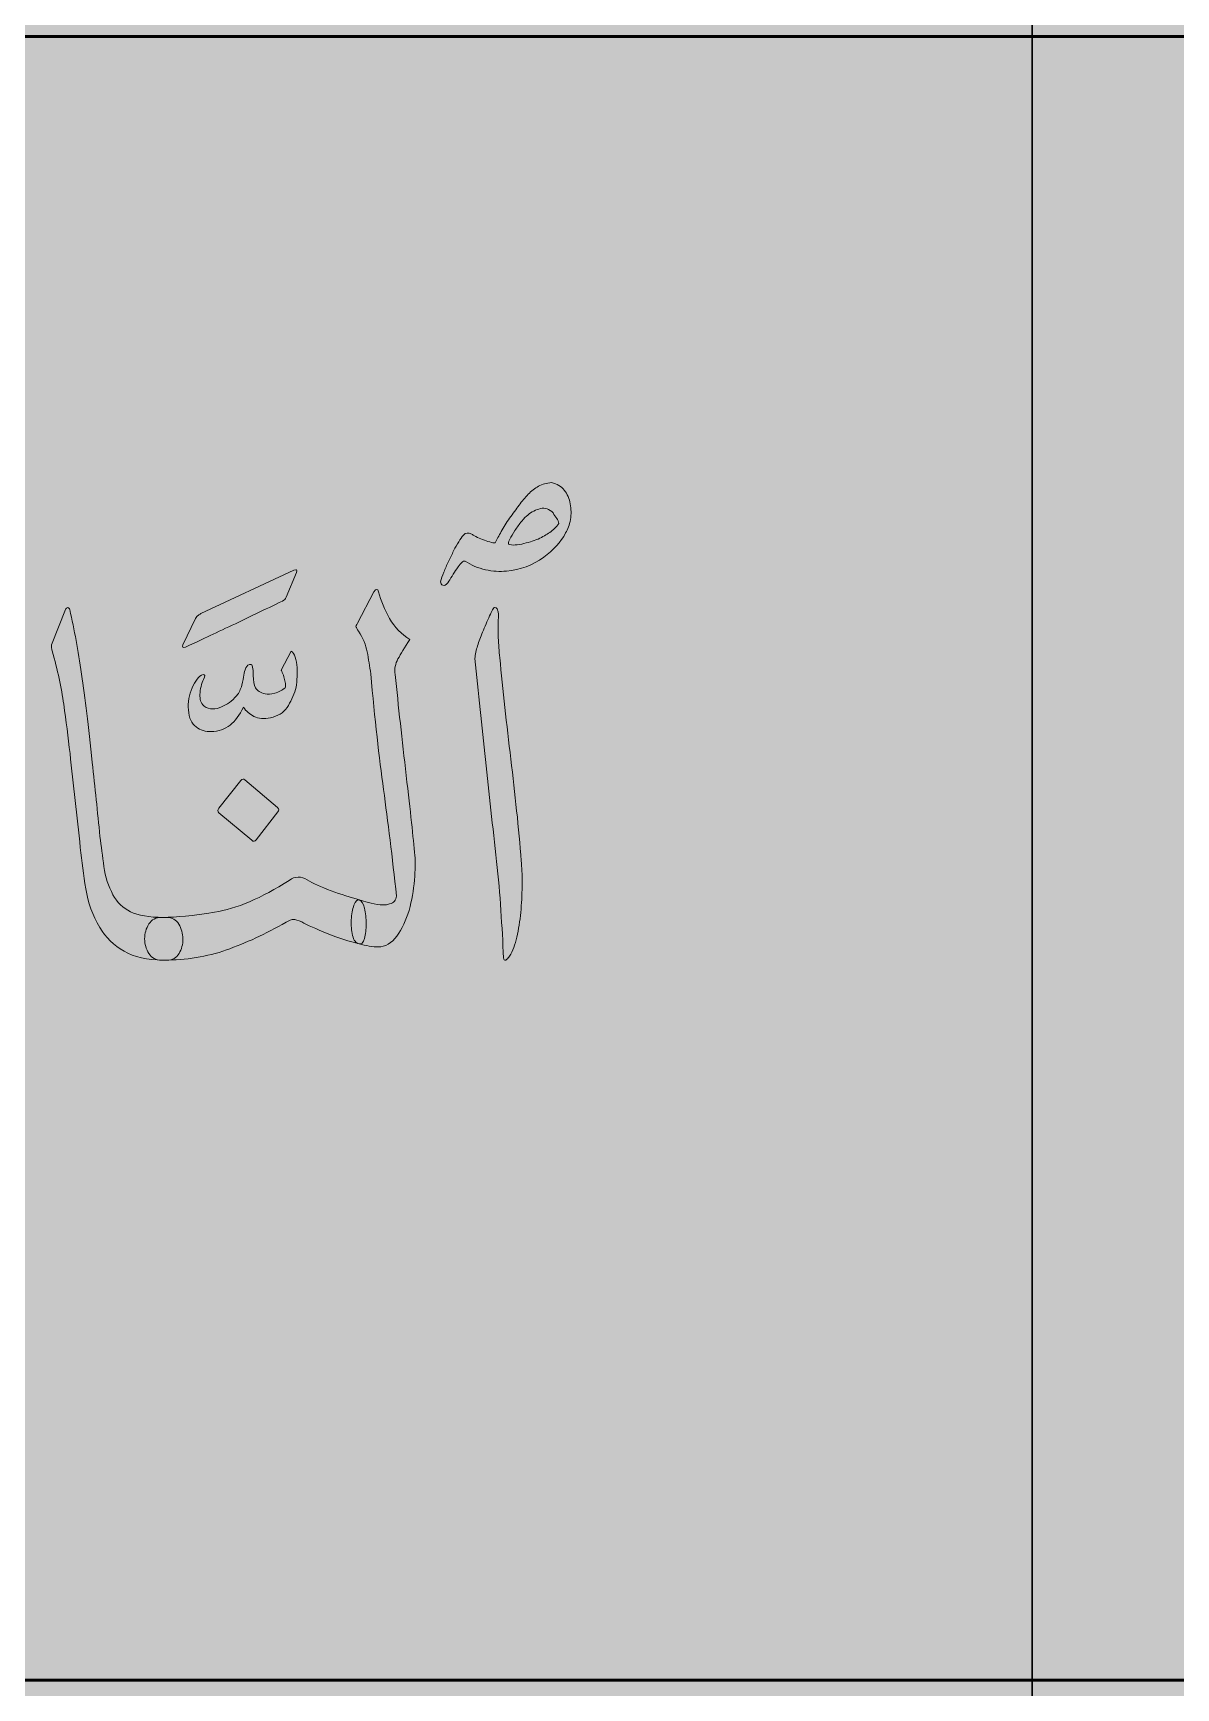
# Model space of a CAD drawing. Header units: inches. Extents: x -1481 to -429, y -1676 to -696.
# Drawn here: x -892.89 to -870.29, y -930.63 to -897.88 of the extents above; entities that cross this region are included whole.
import ezdxf

# ---------------------------------------------------------------- set-up
doc = ezdxf.new("R2010")
doc.units = ezdxf.units.IN
doc.header["$MEASUREMENT"] = 0
doc.layers.add('Layer 1', color=7, linetype='Continuous')

# ---------------------------------------------------------------- blocks, each defined once
blk = doc.blocks.new('block 233')
at = {"layer": 'Layer 1', "true_color": 0x009344}
h = blk.add_hatch(color=114, dxfattribs=at)
h.dxf.hatch_style = 2
h.paths.add_polyline_path([(-693.785, -985.727), (-933.785, -985.727), (-933.785, -695.727), (-693.785, -695.727)])
blk = doc.blocks.new('block 299')
at = {"layer": 'Layer 1', "color": 40, "lineweight": 30, "true_color": 0xf9a01b}
blk.add_lwpolyline([(-873.134, -776.717), (-834.071, -776.717), (-834.071, -979.845), (-873.134, -979.845), (-873.134, -776.717)], dxfattribs=at)
blk.add_open_spline([(-895.75, -776.717), (-895.75, -776.717), (-873.134, -776.717), (-873.134, -776.717), (-873.134, -776.717), (-873.134, -979.845), (-873.134, -979.845), (-873.134, -979.845), (-912.197, -979.845), (-912.197, -979.845), (-912.197, -979.845), (-912.197, -792.342), (-912.197, -792.342), (-912.197, -783.712), (-904.833, -776.717), (-895.75, -776.717)], degree=3, knots=[0, 0, 0, 0, 1, 1, 1, 2, 2, 2, 3, 3, 3, 4, 4, 4, 5, 5, 5, 5], dxfattribs=at)
blk = doc.blocks.new('block 298')
at = {"layer": 'Layer 1', "true_color": 0x49c6ea}
h = blk.add_hatch(color=133, dxfattribs=at)
h.dxf.hatch_style = 2
h.paths.add_polyline_path([(-918.978, -972.482), (-748.663, -972.482), (-748.663, -755.291), (-918.978, -755.291)])
h = blk.add_hatch(color=133, dxfattribs=at)
h.dxf.hatch_style = 2
h.paths.add_polyline_path([(-907.24, -967.404), (-761.143, -967.404), (-761.143, -765.838), (-907.24, -765.838)])
at = {"layer": 'Layer 1', "true_color": 0xffed96}
h = blk.add_hatch(color=41, dxfattribs=at)
h.dxf.hatch_style = 2
h.paths.add_polyline_path([(-911.867, -930.472), (-756.165, -930.472), (-756.165, -897.948), (-911.867, -897.948)])
at = {"layer": 'Layer 1', "lineweight": 0}
blk.add_lwpolyline([(-911.867, -930.472), (-756.165, -930.472), (-756.165, -897.948), (-911.867, -897.948), (-911.867, -930.472)], dxfattribs=at)
at = {"layer": 'Layer 1', "color": 44, "lineweight": 53, "true_color": 0xaf7e09}
blk.add_lwpolyline([(-911.867, -930.472), (-756.165, -930.472), (-756.165, -897.948), (-911.867, -897.948), (-911.867, -930.472)], dxfattribs=at)
at = {"layer": 'Layer 1'}
blk.add_blockref('block 299', (0, 0), dxfattribs=at)
blk = doc.blocks.new('block 297')
at = {"layer": 'Layer 1', "true_color": 0x231f20}
h = blk.add_hatch(color=250, dxfattribs=at)
h.dxf.hatch_style = 2
edge = h.paths.add_edge_path()
edge.add_spline(control_points=[(-890.315, -915.381), (-890.07, -915.381), (-889.732, -915.347), (-889.302, -915.279), (-888.871, -915.212), (-888.38, -915.001), (-887.827, -914.648), (-887.711, -914.566), (-887.592, -914.562), (-887.47, -914.637), (-887.358, -914.708), (-887.201, -914.781), (-887, -914.854), (-886.799, -914.927), (-886.613, -914.987), (-886.441, -915.033), (-886.396, -915.047), (-886.362, -915.103), (-886.339, -915.199), (-886.316, -915.296), (-886.305, -915.398), (-886.305, -915.507), (-886.305, -915.616), (-886.317, -915.713), (-886.341, -915.799), (-886.366, -915.884), (-886.399, -915.92), (-886.441, -915.906), (-886.637, -915.859), (-886.848, -915.791), (-887.074, -915.7), (-887.299, -915.609), (-887.468, -915.533), (-887.58, -915.472), (-887.654, -915.437), (-887.708, -915.42), (-887.743, -915.421), (-887.778, -915.423), (-887.827, -915.442), (-887.89, -915.478), (-888.296, -915.71), (-888.689, -915.892), (-889.071, -916.026), (-889.452, -916.16), (-889.867, -916.227), (-890.315, -916.227), (-890.315, -916.227), (-890.357, -916.227), (-890.357, -916.227), (-890.465, -916.227), (-890.547, -916.183), (-890.603, -916.096), (-890.659, -916.008), (-890.687, -915.911), (-890.687, -915.804), (-890.687, -915.697), (-890.659, -915.6), (-890.603, -915.512), (-890.547, -915.425), (-890.465, -915.381), (-890.357, -915.381), (-890.357, -915.381), (-890.315, -915.381), (-890.315, -915.381)], knot_values=[0, 0, 0, 0, 1, 1, 1, 2, 2, 2, 3, 3, 3, 4, 4, 4, 5, 5, 5, 6, 6, 6, 7, 7, 7, 8, 8, 8, 9, 9, 9, 10, 10, 10, 11, 11, 11, 12, 12, 12, 13, 13, 13, 14, 14, 14, 15, 15, 15, 16, 16, 16, 17, 17, 17, 18, 18, 18, 19, 19, 19, 20, 20, 20, 21, 21, 21, 21], degree=3, periodic=1)
edge = h.paths.add_edge_path()
edge.add_spline(control_points=[(-888.782, -912.672), (-888.754, -912.64), (-888.728, -912.637), (-888.703, -912.662), (-888.703, -912.662), (-888.058, -913.208), (-888.058, -913.208), (-888.03, -913.24), (-888.028, -913.268), (-888.052, -913.293), (-888.052, -913.293), (-888.483, -913.845), (-888.483, -913.845), (-888.507, -913.88), (-888.535, -913.884), (-888.567, -913.855), (-888.567, -913.855), (-889.218, -913.309), (-889.218, -913.309), (-889.242, -913.284), (-889.242, -913.254), (-889.218, -913.218), (-889.218, -913.218), (-888.782, -912.672), (-888.782, -912.672), (-888.782, -912.672), (-888.782, -912.672), (-888.782, -912.672)], knot_values=[0, 0, 0, 0, 1, 1, 1, 2, 2, 2, 3, 3, 3, 4, 4, 4, 5, 5, 5, 6, 6, 6, 7, 7, 7, 8, 8, 8, 9, 9, 9, 9], degree=3, periodic=1)
edge = h.paths.add_edge_path()
edge.add_spline(control_points=[(-886.445, -915.033), (-886.424, -915.04), (-886.379, -915.053), (-886.311, -915.071), (-886.243, -915.089), (-886.169, -915.106), (-886.088, -915.124), (-886.008, -915.142), (-885.925, -915.139), (-885.841, -915.116), (-885.757, -915.093), (-885.712, -915.04), (-885.705, -914.958), (-885.789, -914.184), (-885.875, -913.482), (-885.962, -912.852), (-886.05, -912.222), (-886.134, -911.459), (-886.214, -910.563), (-886.235, -910.413), (-886.259, -910.269), (-886.285, -910.129), (-886.311, -909.99), (-886.368, -909.853), (-886.455, -909.717), (-886.483, -909.674), (-886.5, -909.648), (-886.505, -909.637), (-886.511, -909.626), (-886.501, -909.599), (-886.476, -909.557), (-886.476, -909.557), (-886.151, -908.941), (-886.151, -908.941), (-886.109, -908.873), (-886.079, -908.873), (-886.062, -908.941), (-886.013, -909.116), (-885.939, -909.291), (-885.841, -909.466), (-885.743, -909.641), (-885.61, -909.78), (-885.442, -909.883), (-885.544, -910.044), (-885.622, -910.171), (-885.676, -910.266), (-885.73, -910.361), (-885.749, -910.463), (-885.731, -910.574), (-885.668, -911.202), (-885.596, -911.869), (-885.513, -912.576), (-885.431, -913.283), (-885.374, -913.809), (-885.343, -914.155), (-885.332, -914.277), (-885.335, -914.439), (-885.351, -914.642), (-885.366, -914.846), (-885.402, -915.046), (-885.458, -915.242), (-885.514, -915.438), (-885.594, -915.608), (-885.697, -915.751), (-885.8, -915.893), (-885.925, -915.965), (-886.072, -915.965), (-886.118, -915.965), (-886.175, -915.959), (-886.243, -915.949), (-886.311, -915.938), (-886.379, -915.924), (-886.445, -915.906), (-886.508, -915.892), (-886.551, -915.835), (-886.574, -915.737), (-886.596, -915.639), (-886.605, -915.536), (-886.6, -915.427), (-886.595, -915.318), (-886.577, -915.222), (-886.547, -915.14), (-886.518, -915.058), (-886.483, -915.022), (-886.445, -915.033)], knot_values=[0, 0, 0, 0, 1, 1, 1, 2, 2, 2, 3, 3, 3, 4, 4, 4, 5, 5, 5, 6, 6, 6, 7, 7, 7, 8, 8, 8, 9, 9, 9, 10, 10, 10, 11, 11, 11, 12, 12, 12, 13, 13, 13, 14, 14, 14, 15, 15, 15, 16, 16, 16, 17, 17, 17, 18, 18, 18, 19, 19, 19, 20, 20, 20, 21, 21, 21, 22, 22, 22, 23, 23, 23, 24, 24, 24, 25, 25, 25, 26, 26, 26, 27, 27, 27, 28, 28, 28, 28], degree=3, periodic=1)
edge = h.paths.add_edge_path()
edge.add_spline(control_points=[(-883.756, -907.972), (-883.721, -907.904), (-883.68, -907.828), (-883.633, -907.744), (-883.586, -907.661), (-883.531, -907.572), (-883.468, -907.479), (-883.401, -907.39), (-883.339, -907.305), (-883.281, -907.225), (-883.224, -907.145), (-883.163, -907.073), (-883.1, -907.008), (-883.037, -906.944), (-882.969, -906.892), (-882.896, -906.85), (-882.822, -906.809), (-882.736, -906.785), (-882.638, -906.778), (-882.53, -906.8), (-882.446, -906.85), (-882.387, -906.928), (-882.327, -907.007), (-882.288, -907.097), (-882.268, -907.198), (-882.249, -907.3), (-882.248, -907.404), (-882.266, -907.509), (-882.283, -907.614), (-882.315, -907.703), (-882.36, -907.774), (-882.458, -907.956), (-882.602, -908.117), (-882.791, -908.256), (-883.011, -908.413), (-883.258, -908.504), (-883.531, -908.529), (-883.66, -908.543), (-883.798, -908.534), (-883.945, -908.502), (-884.092, -908.47), (-884.227, -908.413), (-884.349, -908.331), (-884.37, -908.324), (-884.395, -908.335), (-884.423, -908.365), (-884.451, -908.396), (-884.481, -908.434), (-884.512, -908.481), (-884.544, -908.527), (-884.575, -908.576), (-884.607, -908.628), (-884.638, -908.68), (-884.666, -908.723), (-884.691, -908.759), (-884.726, -908.805), (-884.758, -908.822), (-884.788, -908.81), (-884.818, -908.797), (-884.832, -908.773), (-884.832, -908.738), (-884.818, -908.684), (-884.797, -908.622), (-884.769, -908.55), (-884.741, -908.479), (-884.711, -908.407), (-884.678, -908.336), (-884.644, -908.265), (-884.61, -908.195), (-884.575, -908.127), (-884.54, -908.059), (-884.507, -908.001), (-884.475, -907.951), (-884.447, -907.897), (-884.414, -907.851), (-884.376, -907.811), (-884.337, -907.772), (-884.285, -907.767), (-884.218, -907.795), (-884.204, -907.81), (-884.177, -907.827), (-884.137, -907.846), (-884.097, -907.866), (-884.052, -907.885), (-884.003, -907.905), (-883.954, -907.925), (-883.907, -907.941), (-883.861, -907.953), (-883.816, -907.966), (-883.781, -907.972), (-883.756, -907.972)], knot_values=[0, 0, 0, 0, 1, 1, 1, 2, 2, 2, 3, 3, 3, 4, 4, 4, 5, 5, 5, 6, 6, 6, 7, 7, 7, 8, 8, 8, 9, 9, 9, 10, 10, 10, 11, 11, 11, 12, 12, 12, 13, 13, 13, 14, 14, 14, 15, 15, 15, 16, 16, 16, 17, 17, 17, 18, 18, 18, 19, 19, 19, 20, 20, 20, 21, 21, 21, 22, 22, 22, 23, 23, 23, 24, 24, 24, 25, 25, 25, 26, 26, 26, 27, 27, 27, 28, 28, 28, 29, 29, 29, 30, 30, 30, 30], degree=3, periodic=1)
edge = h.paths.add_edge_path()
edge.add_spline(control_points=[(-883.762, -909.246), (-883.741, -909.246), (-883.726, -909.255), (-883.717, -909.273), (-883.708, -909.291), (-883.701, -909.31), (-883.696, -909.332), (-883.691, -909.353), (-883.688, -909.376), (-883.688, -909.399), (-883.688, -909.422), (-883.688, -909.439), (-883.688, -909.45), (-883.699, -909.585), (-883.7, -909.718), (-883.693, -909.848), (-883.686, -909.979), (-883.676, -910.11), (-883.662, -910.242), (-883.634, -910.56), (-883.601, -910.888), (-883.562, -911.227), (-883.524, -911.566), (-883.484, -911.907), (-883.444, -912.249), (-883.404, -912.592), (-883.365, -912.933), (-883.329, -913.272), (-883.292, -913.611), (-883.261, -913.941), (-883.237, -914.262), (-883.226, -914.387), (-883.221, -914.534), (-883.221, -914.704), (-883.221, -914.874), (-883.228, -915.045), (-883.242, -915.218), (-883.256, -915.391), (-883.28, -915.556), (-883.313, -915.713), (-883.346, -915.87), (-883.389, -916.002), (-883.441, -916.109), (-883.459, -916.138), (-883.477, -916.163), (-883.494, -916.184), (-883.512, -916.206), (-883.529, -916.22), (-883.546, -916.227), (-883.575, -916.234), (-883.588, -916.22), (-883.588, -916.184), (-883.602, -915.874), (-883.62, -915.56), (-883.641, -915.242), (-883.662, -914.924), (-883.69, -914.601), (-883.725, -914.273), (-883.802, -913.591), (-883.875, -912.92), (-883.945, -912.26), (-884.015, -911.6), (-884.085, -910.932), (-884.155, -910.258), (-884.148, -910.176), (-884.131, -910.092), (-884.103, -910.006), (-884.075, -909.921), (-884.042, -909.831), (-884.003, -909.739), (-883.982, -909.689), (-883.959, -909.634), (-883.935, -909.575), (-883.91, -909.516), (-883.887, -909.463), (-883.864, -909.415), (-883.841, -909.367), (-883.821, -909.326), (-883.804, -909.294), (-883.786, -909.262), (-883.772, -909.246), (-883.762, -909.246)], knot_values=[0, 0, 0, 0, 1, 1, 1, 2, 2, 2, 3, 3, 3, 4, 4, 4, 5, 5, 5, 6, 6, 6, 7, 7, 7, 8, 8, 8, 9, 9, 9, 10, 10, 10, 11, 11, 11, 12, 12, 12, 13, 13, 13, 14, 14, 14, 15, 15, 15, 16, 16, 16, 17, 17, 17, 18, 18, 18, 19, 19, 19, 20, 20, 20, 21, 21, 21, 22, 22, 22, 23, 23, 23, 24, 24, 24, 25, 25, 25, 26, 26, 26, 27, 27, 27, 27], degree=3, periodic=1)
edge = h.paths.add_edge_path()
edge.add_spline(control_points=[(-882.607, -907.378), (-882.684, -907.299), (-882.768, -907.271), (-882.859, -907.292), (-882.95, -907.314), (-883.034, -907.356), (-883.111, -907.421), (-883.142, -907.442), (-883.182, -907.482), (-883.229, -907.541), (-883.276, -907.6), (-883.321, -907.661), (-883.363, -907.726), (-883.405, -907.79), (-883.439, -907.848), (-883.465, -907.9), (-883.491, -907.951), (-883.499, -907.983), (-883.489, -907.993), (-883.457, -908.011), (-883.414, -908.017), (-883.358, -908.012), (-883.302, -908.007), (-883.244, -907.997), (-883.184, -907.983), (-883.125, -907.968), (-883.07, -907.952), (-883.019, -907.935), (-882.968, -907.917), (-882.931, -907.904), (-882.906, -907.897), (-882.815, -907.851), (-882.737, -907.806), (-882.673, -907.763), (-882.608, -907.72), (-882.549, -907.661), (-882.497, -907.587), (-882.497, -907.551), (-882.51, -907.517), (-882.536, -907.485), (-882.562, -907.453), (-882.586, -907.417), (-882.607, -907.378)], knot_values=[0, 0, 0, 0, 1, 1, 1, 2, 2, 2, 3, 3, 3, 4, 4, 4, 5, 5, 5, 6, 6, 6, 7, 7, 7, 8, 8, 8, 9, 9, 9, 10, 10, 10, 11, 11, 11, 12, 12, 12, 13, 13, 13, 14, 14, 14, 14], degree=3, periodic=1)
h = blk.add_hatch(color=250, dxfattribs=at)
h.dxf.hatch_style = 2
edge = h.paths.add_edge_path()
edge.add_spline(control_points=[(-887.89, -909.048), (-887.9, -909.08), (-887.924, -909.104), (-887.961, -909.122), (-888.129, -909.203), (-888.305, -909.288), (-888.489, -909.376), (-888.672, -909.465), (-888.85, -909.55), (-889.022, -909.631), (-889.193, -909.712), (-889.353, -909.788), (-889.502, -909.859), (-889.65, -909.929), (-889.776, -909.988), (-889.88, -910.034), (-889.904, -910.044), (-889.921, -910.044), (-889.931, -910.034), (-889.941, -910.023), (-889.941, -910.007), (-889.931, -909.986), (-889.931, -909.986), (-889.683, -909.467), (-889.683, -909.467), (-889.667, -909.438), (-889.649, -909.418), (-889.63, -909.406), (-889.612, -909.393), (-889.594, -909.382), (-889.577, -909.371), (-889.577, -909.371), (-887.733, -908.513), (-887.733, -908.513), (-887.679, -908.488), (-887.663, -908.502), (-887.683, -908.555), (-887.683, -908.555), (-887.89, -909.048), (-887.89, -909.048), (-887.89, -909.048), (-887.89, -909.048), (-887.89, -909.048)], knot_values=[0, 0, 0, 0, 1, 1, 1, 2, 2, 2, 3, 3, 3, 4, 4, 4, 5, 5, 5, 6, 6, 6, 7, 7, 7, 8, 8, 8, 9, 9, 9, 10, 10, 10, 11, 11, 11, 12, 12, 12, 13, 13, 13, 14, 14, 14, 14], degree=3, periodic=1)
edge = h.paths.add_edge_path()
edge.add_spline(control_points=[(-888.734, -911.222), (-888.811, -911.379), (-888.899, -911.497), (-888.997, -911.575), (-889.102, -911.657), (-889.226, -911.7), (-889.369, -911.704), (-889.485, -911.707), (-889.585, -911.677), (-889.671, -911.613), (-889.757, -911.549), (-889.807, -911.436), (-889.821, -911.275), (-889.828, -911.204), (-889.824, -911.13), (-889.81, -911.053), (-889.796, -910.977), (-889.775, -910.904), (-889.747, -910.837), (-889.719, -910.772), (-889.687, -910.716), (-889.65, -910.668), (-889.613, -910.62), (-889.574, -910.588), (-889.532, -910.574), (-889.49, -910.571), (-889.487, -910.603), (-889.521, -910.671), (-889.542, -910.71), (-889.559, -910.756), (-889.571, -910.81), (-889.584, -910.863), (-889.591, -910.916), (-889.592, -910.968), (-889.594, -911.019), (-889.59, -911.063), (-889.579, -911.099), (-889.569, -911.135), (-889.546, -911.168), (-889.511, -911.201), (-889.458, -911.24), (-889.403, -911.259), (-889.343, -911.257), (-889.284, -911.255), (-889.226, -911.242), (-889.17, -911.217), (-889.11, -911.192), (-889.057, -911.162), (-889.01, -911.128), (-888.962, -911.094), (-888.914, -911.049), (-888.865, -910.992), (-888.82, -910.938), (-888.787, -910.87), (-888.766, -910.788), (-888.745, -910.706), (-888.731, -910.638), (-888.724, -910.585), (-888.72, -910.539), (-888.708, -910.492), (-888.687, -910.446), (-888.666, -910.399), (-888.631, -910.376), (-888.582, -910.376), (-888.571, -910.376), (-888.564, -910.386), (-888.558, -910.406), (-888.553, -910.425), (-888.549, -910.448), (-888.545, -910.472), (-888.542, -910.497), (-888.54, -910.522), (-888.54, -910.545), (-888.54, -910.568), (-888.54, -910.585), (-888.54, -910.596), (-888.54, -910.699), (-888.524, -910.78), (-888.493, -910.839), (-888.461, -910.898), (-888.398, -910.938), (-888.304, -910.96), (-888.255, -910.97), (-888.191, -910.965), (-888.112, -910.944), (-888.033, -910.922), (-887.964, -910.887), (-887.905, -910.837), (-887.898, -910.829), (-887.896, -910.81), (-887.9, -910.778), (-887.903, -910.746), (-887.909, -910.712), (-887.918, -910.676), (-887.927, -910.64), (-887.939, -910.602), (-887.955, -910.561), (-887.971, -910.52), (-887.98, -910.496), (-887.984, -910.489), (-887.984, -910.489), (-887.789, -910.114), (-887.789, -910.114), (-887.755, -910.132), (-887.727, -910.171), (-887.708, -910.232), (-887.689, -910.292), (-887.677, -910.361), (-887.671, -910.438), (-887.666, -910.514), (-887.667, -910.592), (-887.674, -910.671), (-887.681, -910.749), (-887.69, -910.815), (-887.7, -910.869), (-887.742, -911.001), (-887.799, -911.12), (-887.871, -911.227), (-887.943, -911.334), (-888.052, -911.402), (-888.199, -911.431), (-888.328, -911.456), (-888.437, -911.447), (-888.524, -911.404), (-888.612, -911.361), (-888.682, -911.301), (-888.734, -911.222)], knot_values=[0, 0, 0, 0, 1, 1, 1, 2, 2, 2, 3, 3, 3, 4, 4, 4, 5, 5, 5, 6, 6, 6, 7, 7, 7, 8, 8, 8, 9, 9, 9, 10, 10, 10, 11, 11, 11, 12, 12, 12, 13, 13, 13, 14, 14, 14, 15, 15, 15, 16, 16, 16, 17, 17, 17, 18, 18, 18, 19, 19, 19, 20, 20, 20, 21, 21, 21, 22, 22, 22, 23, 23, 23, 24, 24, 24, 25, 25, 25, 26, 26, 26, 27, 27, 27, 28, 28, 28, 29, 29, 29, 30, 30, 30, 31, 31, 31, 32, 32, 32, 33, 33, 33, 34, 34, 34, 35, 35, 35, 36, 36, 36, 37, 37, 37, 38, 38, 38, 39, 39, 39, 40, 40, 40, 41, 41, 41, 42, 42, 42, 42], degree=3, periodic=1)
h = blk.add_hatch(color=250, dxfattribs=at)
h.dxf.hatch_style = 2
edge = h.paths.add_edge_path()
edge.add_spline(control_points=[(-897.123, -914.883), (-897.039, -914.948), (-896.934, -914.993), (-896.808, -915.02), (-896.682, -915.047), (-896.553, -915.058), (-896.422, -915.055), (-896.291, -915.051), (-896.163, -915.034), (-896.039, -915.004), (-895.915, -914.973), (-895.811, -914.931), (-895.727, -914.878), (-895.559, -914.778), (-895.428, -914.648), (-895.333, -914.487), (-895.239, -914.327), (-895.142, -914.128), (-895.044, -913.893), (-895.03, -913.857), (-895.009, -913.828), (-894.981, -913.805), (-894.953, -913.781), (-894.926, -913.768), (-894.9, -913.764), (-894.874, -913.761), (-894.853, -913.768), (-894.837, -913.786), (-894.821, -913.804), (-894.819, -913.836), (-894.829, -913.882), (-894.85, -913.975), (-894.872, -914.061), (-894.895, -914.139), (-894.918, -914.218), (-894.948, -914.312), (-894.987, -914.423), (-894.973, -914.491), (-894.919, -914.564), (-894.827, -914.642), (-894.734, -914.721), (-894.622, -914.788), (-894.491, -914.843), (-894.359, -914.899), (-894.219, -914.935), (-894.068, -914.953), (-893.918, -914.971), (-893.776, -914.953), (-893.643, -914.899), (-893.643, -914.764), (-893.652, -914.638), (-893.669, -914.522), (-893.687, -914.406), (-893.717, -914.277), (-893.759, -914.134), (-893.759, -914.134), (-893.449, -913.502), (-893.449, -913.502), (-893.424, -913.456), (-893.403, -913.452), (-893.386, -913.491), (-893.302, -913.773), (-893.258, -914.021), (-893.255, -914.236), (-893.251, -914.45), (-893.281, -914.676), (-893.344, -914.915), (-893.365, -915.001), (-893.392, -915.088), (-893.425, -915.175), (-893.459, -915.263), (-893.498, -915.344), (-893.543, -915.419), (-893.589, -915.494), (-893.642, -915.558), (-893.703, -915.611), (-893.765, -915.665), (-893.834, -915.702), (-893.911, -915.724), (-894.04, -915.756), (-894.17, -915.765), (-894.299, -915.751), (-894.429, -915.736), (-894.554, -915.702), (-894.674, -915.646), (-894.795, -915.591), (-894.909, -915.516), (-895.016, -915.421), (-895.122, -915.327), (-895.216, -915.217), (-895.296, -915.092), (-895.51, -915.374), (-895.744, -915.577), (-896, -915.7), (-896.255, -915.823), (-896.545, -915.874), (-896.871, -915.852), (-896.846, -916.027), (-896.833, -916.203), (-896.832, -916.38), (-896.83, -916.556), (-896.842, -916.731), (-896.868, -916.904), (-896.894, -917.077), (-896.936, -917.245), (-896.994, -917.407), (-897.052, -917.57), (-897.13, -917.721), (-897.228, -917.86), (-897.375, -918.063), (-897.548, -918.241), (-897.747, -918.392), (-897.947, -918.544), (-898.16, -918.67), (-898.388, -918.77), (-898.619, -918.87), (-898.857, -918.944), (-899.101, -918.992), (-899.346, -919.04), (-899.59, -919.064), (-899.831, -919.064), (-900.111, -919.064), (-900.373, -919.02), (-900.618, -918.931), (-900.863, -918.841), (-901.076, -918.713), (-901.256, -918.545), (-901.436, -918.377), (-901.579, -918.173), (-901.684, -917.932), (-901.789, -917.691), (-901.841, -917.417), (-901.841, -917.11), (-901.841, -916.775), (-901.786, -916.451), (-901.676, -916.139), (-901.566, -915.826), (-901.421, -915.531), (-901.243, -915.253), (-901.222, -915.221), (-901.203, -915.205), (-901.188, -915.207), (-901.172, -915.209), (-901.159, -915.219), (-901.148, -915.237), (-901.138, -915.255), (-901.131, -915.275), (-901.127, -915.298), (-901.124, -915.321), (-901.124, -915.337), (-901.127, -915.344), (-901.194, -915.526), (-901.254, -915.701), (-901.308, -915.868), (-901.363, -916.036), (-901.403, -916.198), (-901.429, -916.355), (-901.455, -916.513), (-901.464, -916.667), (-901.455, -916.819), (-901.447, -916.97), (-901.411, -917.123), (-901.348, -917.276), (-901.236, -917.555), (-901.055, -917.781), (-900.805, -917.956), (-900.554, -918.131), (-900.212, -918.218), (-899.779, -918.218), (-899.534, -918.218), (-899.285, -918.195), (-899.033, -918.149), (-898.781, -918.102), (-898.538, -918.029), (-898.304, -917.929), (-898.069, -917.829), (-897.853, -917.701), (-897.656, -917.544), (-897.458, -917.387), (-897.293, -917.198), (-897.16, -916.976), (-897.16, -916.784), (-897.178, -916.601), (-897.215, -916.428), (-897.251, -916.255), (-897.301, -916.088), (-897.364, -915.927), (-897.427, -915.763), (-897.501, -915.602), (-897.585, -915.445), (-897.669, -915.288), (-897.758, -915.128), (-897.852, -914.964), (-897.814, -914.835), (-897.784, -914.711), (-897.763, -914.592), (-897.742, -914.472), (-897.711, -914.35), (-897.669, -914.225), (-897.658, -914.196), (-897.644, -914.183), (-897.627, -914.185), (-897.609, -914.187), (-897.59, -914.2), (-897.569, -914.225), (-897.485, -914.346), (-897.408, -914.46), (-897.338, -914.567), (-897.268, -914.675), (-897.196, -914.78), (-897.123, -914.883)], knot_values=[0, 0, 0, 0, 1, 1, 1, 2, 2, 2, 3, 3, 3, 4, 4, 4, 5, 5, 5, 6, 6, 6, 7, 7, 7, 8, 8, 8, 9, 9, 9, 10, 10, 10, 11, 11, 11, 12, 12, 12, 13, 13, 13, 14, 14, 14, 15, 15, 15, 16, 16, 16, 17, 17, 17, 18, 18, 18, 19, 19, 19, 20, 20, 20, 21, 21, 21, 22, 22, 22, 23, 23, 23, 24, 24, 24, 25, 25, 25, 26, 26, 26, 27, 27, 27, 28, 28, 28, 29, 29, 29, 30, 30, 30, 31, 31, 31, 32, 32, 32, 33, 33, 33, 34, 34, 34, 35, 35, 35, 36, 36, 36, 37, 37, 37, 38, 38, 38, 39, 39, 39, 40, 40, 40, 41, 41, 41, 42, 42, 42, 43, 43, 43, 44, 44, 44, 45, 45, 45, 46, 46, 46, 47, 47, 47, 48, 48, 48, 49, 49, 49, 50, 50, 50, 51, 51, 51, 52, 52, 52, 53, 53, 53, 54, 54, 54, 55, 55, 55, 56, 56, 56, 57, 57, 57, 58, 58, 58, 59, 59, 59, 60, 60, 60, 61, 61, 61, 62, 62, 62, 63, 63, 63, 64, 64, 64, 65, 65, 65, 66, 66, 66, 67, 67, 67, 68, 68, 68, 69, 69, 69, 70, 70, 70, 70], degree=3, periodic=1)
edge = h.paths.add_edge_path()
edge.add_spline(control_points=[(-890.248, -915.381), (-890.143, -915.381), (-890.064, -915.426), (-890.012, -915.515), (-889.959, -915.604), (-889.932, -915.702), (-889.93, -915.807), (-889.929, -915.912), (-889.954, -916.008), (-890.006, -916.096), (-890.059, -916.183), (-890.139, -916.227), (-890.248, -916.227), (-890.258, -916.227), (-890.27, -916.227), (-890.282, -916.227), (-890.294, -916.227), (-890.307, -916.227), (-890.321, -916.227), (-890.636, -916.227), (-890.894, -916.168), (-891.095, -916.05), (-891.297, -915.933), (-891.457, -915.776), (-891.576, -915.579), (-891.716, -915.344), (-891.807, -915.089), (-891.851, -914.816), (-891.895, -914.543), (-891.931, -914.271), (-891.959, -914), (-891.99, -913.689), (-892.024, -913.379), (-892.059, -913.068), (-892.094, -912.758), (-892.129, -912.447), (-892.163, -912.137), (-892.198, -911.816), (-892.24, -911.492), (-892.287, -911.165), (-892.334, -910.839), (-892.41, -910.486), (-892.515, -910.108), (-892.522, -910.079), (-892.527, -910.058), (-892.531, -910.044), (-892.534, -910.03), (-892.533, -910.012), (-892.526, -909.99), (-892.526, -909.99), (-892.253, -909.289), (-892.253, -909.289), (-892.242, -909.264), (-892.227, -909.251), (-892.208, -909.251), (-892.189, -909.251), (-892.176, -909.264), (-892.169, -909.289), (-892.123, -909.492), (-892.081, -909.697), (-892.043, -909.902), (-892.004, -910.107), (-891.968, -910.329), (-891.933, -910.568), (-891.898, -910.804), (-891.863, -911.064), (-891.83, -911.347), (-891.797, -911.631), (-891.761, -911.953), (-891.723, -912.314), (-891.695, -912.563), (-891.668, -912.81), (-891.644, -913.052), (-891.619, -913.295), (-891.595, -913.538), (-891.57, -913.78), (-891.546, -913.973), (-891.52, -914.171), (-891.492, -914.375), (-891.464, -914.578), (-891.404, -914.766), (-891.313, -914.937), (-891.233, -915.083), (-891.116, -915.194), (-890.964, -915.269), (-890.812, -915.344), (-890.598, -915.381), (-890.321, -915.381), (-890.307, -915.381), (-890.294, -915.381), (-890.282, -915.381), (-890.27, -915.381), (-890.258, -915.381), (-890.248, -915.381)], knot_values=[0, 0, 0, 0, 1, 1, 1, 2, 2, 2, 3, 3, 3, 4, 4, 4, 5, 5, 5, 6, 6, 6, 7, 7, 7, 8, 8, 8, 9, 9, 9, 10, 10, 10, 11, 11, 11, 12, 12, 12, 13, 13, 13, 14, 14, 14, 15, 15, 15, 16, 16, 16, 17, 17, 17, 18, 18, 18, 19, 19, 19, 20, 20, 20, 21, 21, 21, 22, 22, 22, 23, 23, 23, 24, 24, 24, 25, 25, 25, 26, 26, 26, 27, 27, 27, 28, 28, 28, 29, 29, 29, 30, 30, 30, 31, 31, 31, 31], degree=3, periodic=1)
at = {"layer": 'Layer 1', "lineweight": 0}
for points, knots in [([(-883.756, -907.972), (-883.721, -907.904), (-883.68, -907.828), (-883.633, -907.744), (-883.586, -907.661), (-883.531, -907.572), (-883.468, -907.479), (-883.401, -907.39), (-883.339, -907.305), (-883.281, -907.225), (-883.224, -907.145), (-883.163, -907.073), (-883.1, -907.008), (-883.037, -906.944), (-882.969, -906.892), (-882.896, -906.85), (-882.822, -906.809), (-882.736, -906.785), (-882.638, -906.778), (-882.53, -906.8), (-882.446, -906.85), (-882.387, -906.928), (-882.327, -907.007), (-882.288, -907.097), (-882.268, -907.198), (-882.249, -907.3), (-882.248, -907.404), (-882.266, -907.509), (-882.283, -907.614), (-882.315, -907.703), (-882.36, -907.774), (-882.458, -907.956), (-882.602, -908.117), (-882.791, -908.256), (-883.011, -908.413), (-883.258, -908.504), (-883.531, -908.529), (-883.66, -908.543), (-883.798, -908.534), (-883.945, -908.502), (-884.092, -908.47), (-884.227, -908.413), (-884.349, -908.331), (-884.37, -908.324), (-884.395, -908.335), (-884.423, -908.365), (-884.451, -908.396), (-884.481, -908.434), (-884.512, -908.481), (-884.544, -908.527), (-884.575, -908.576), (-884.607, -908.628), (-884.638, -908.68), (-884.666, -908.723), (-884.691, -908.759), (-884.726, -908.805), (-884.758, -908.822), (-884.788, -908.81), (-884.818, -908.797), (-884.832, -908.773), (-884.832, -908.738), (-884.818, -908.684), (-884.797, -908.622), (-884.769, -908.55), (-884.741, -908.479), (-884.711, -908.407), (-884.678, -908.336), (-884.644, -908.265), (-884.61, -908.195), (-884.575, -908.127), (-884.54, -908.059), (-884.507, -908.001), (-884.475, -907.951), (-884.447, -907.897), (-884.414, -907.851), (-884.376, -907.811), (-884.337, -907.772), (-884.285, -907.767), (-884.218, -907.795), (-884.204, -907.81), (-884.177, -907.827), (-884.137, -907.846), (-884.097, -907.866), (-884.052, -907.885), (-884.003, -907.905), (-883.954, -907.925), (-883.907, -907.941), (-883.861, -907.953), (-883.816, -907.966), (-883.781, -907.972), (-883.756, -907.972)], [0, 0, 0, 0, 1, 1, 1, 2, 2, 2, 3, 3, 3, 4, 4, 4, 5, 5, 5, 6, 6, 6, 7, 7, 7, 8, 8, 8, 9, 9, 9, 10, 10, 10, 11, 11, 11, 12, 12, 12, 13, 13, 13, 14, 14, 14, 15, 15, 15, 16, 16, 16, 17, 17, 17, 18, 18, 18, 19, 19, 19, 20, 20, 20, 21, 21, 21, 22, 22, 22, 23, 23, 23, 24, 24, 24, 25, 25, 25, 26, 26, 26, 27, 27, 27, 28, 28, 28, 29, 29, 29, 30, 30, 30, 30]), ([(-882.607, -907.378), (-882.684, -907.299), (-882.768, -907.271), (-882.859, -907.292), (-882.95, -907.314), (-883.034, -907.356), (-883.111, -907.421), (-883.142, -907.442), (-883.182, -907.482), (-883.229, -907.541), (-883.276, -907.6), (-883.321, -907.661), (-883.363, -907.726), (-883.405, -907.79), (-883.439, -907.848), (-883.465, -907.9), (-883.491, -907.951), (-883.499, -907.983), (-883.489, -907.993), (-883.457, -908.011), (-883.414, -908.017), (-883.358, -908.012), (-883.302, -908.007), (-883.244, -907.997), (-883.184, -907.983), (-883.125, -907.968), (-883.07, -907.952), (-883.019, -907.935), (-882.968, -907.917), (-882.931, -907.904), (-882.906, -907.897), (-882.815, -907.851), (-882.737, -907.806), (-882.673, -907.763), (-882.608, -907.72), (-882.549, -907.661), (-882.497, -907.587), (-882.497, -907.551), (-882.51, -907.517), (-882.536, -907.485), (-882.562, -907.453), (-882.586, -907.417), (-882.607, -907.378)], [0, 0, 0, 0, 1, 1, 1, 2, 2, 2, 3, 3, 3, 4, 4, 4, 5, 5, 5, 6, 6, 6, 7, 7, 7, 8, 8, 8, 9, 9, 9, 10, 10, 10, 11, 11, 11, 12, 12, 12, 13, 13, 13, 14, 14, 14, 14]), ([(-887.89, -909.048), (-887.9, -909.08), (-887.924, -909.104), (-887.961, -909.122), (-888.129, -909.203), (-888.305, -909.288), (-888.489, -909.376), (-888.672, -909.465), (-888.85, -909.55), (-889.022, -909.631), (-889.193, -909.712), (-889.353, -909.788), (-889.502, -909.859), (-889.65, -909.929), (-889.776, -909.988), (-889.88, -910.034), (-889.904, -910.044), (-889.921, -910.044), (-889.931, -910.034), (-889.941, -910.023), (-889.941, -910.007), (-889.931, -909.986), (-889.931, -909.986), (-889.683, -909.467), (-889.683, -909.467), (-889.667, -909.438), (-889.649, -909.418), (-889.63, -909.406), (-889.612, -909.393), (-889.594, -909.382), (-889.577, -909.371), (-889.577, -909.371), (-887.733, -908.513), (-887.733, -908.513), (-887.679, -908.488), (-887.663, -908.502), (-887.683, -908.555), (-887.683, -908.555), (-887.89, -909.048), (-887.89, -909.048), (-887.89, -909.048), (-887.89, -909.048), (-887.89, -909.048)], [0, 0, 0, 0, 1, 1, 1, 2, 2, 2, 3, 3, 3, 4, 4, 4, 5, 5, 5, 6, 6, 6, 7, 7, 7, 8, 8, 8, 9, 9, 9, 10, 10, 10, 11, 11, 11, 12, 12, 12, 13, 13, 13, 14, 14, 14, 14]), ([(-886.445, -915.033), (-886.424, -915.04), (-886.379, -915.053), (-886.311, -915.071), (-886.243, -915.089), (-886.169, -915.106), (-886.088, -915.124), (-886.008, -915.142), (-885.925, -915.139), (-885.841, -915.116), (-885.757, -915.093), (-885.712, -915.04), (-885.705, -914.958), (-885.789, -914.184), (-885.875, -913.482), (-885.962, -912.852), (-886.05, -912.222), (-886.134, -911.459), (-886.214, -910.563), (-886.235, -910.413), (-886.259, -910.269), (-886.285, -910.129), (-886.311, -909.99), (-886.368, -909.853), (-886.455, -909.717), (-886.483, -909.674), (-886.5, -909.648), (-886.505, -909.637), (-886.511, -909.626), (-886.501, -909.599), (-886.476, -909.557), (-886.476, -909.557), (-886.151, -908.941), (-886.151, -908.941), (-886.109, -908.873), (-886.079, -908.873), (-886.062, -908.941), (-886.013, -909.116), (-885.939, -909.291), (-885.841, -909.466), (-885.743, -909.641), (-885.61, -909.78), (-885.442, -909.883), (-885.544, -910.044), (-885.622, -910.171), (-885.676, -910.266), (-885.73, -910.361), (-885.749, -910.463), (-885.731, -910.574), (-885.668, -911.202), (-885.596, -911.869), (-885.513, -912.576), (-885.431, -913.283), (-885.374, -913.809), (-885.343, -914.155), (-885.332, -914.277), (-885.335, -914.439), (-885.351, -914.642), (-885.366, -914.846), (-885.402, -915.046), (-885.458, -915.242), (-885.514, -915.438), (-885.594, -915.608), (-885.697, -915.751), (-885.8, -915.893), (-885.925, -915.965), (-886.072, -915.965), (-886.118, -915.965), (-886.175, -915.959), (-886.243, -915.949), (-886.311, -915.938), (-886.379, -915.924), (-886.445, -915.906), (-886.508, -915.892), (-886.551, -915.835), (-886.574, -915.737), (-886.596, -915.639), (-886.605, -915.536), (-886.6, -915.427), (-886.595, -915.318), (-886.577, -915.222), (-886.547, -915.14), (-886.518, -915.058), (-886.483, -915.022), (-886.445, -915.033)], [0, 0, 0, 0, 1, 1, 1, 2, 2, 2, 3, 3, 3, 4, 4, 4, 5, 5, 5, 6, 6, 6, 7, 7, 7, 8, 8, 8, 9, 9, 9, 10, 10, 10, 11, 11, 11, 12, 12, 12, 13, 13, 13, 14, 14, 14, 15, 15, 15, 16, 16, 16, 17, 17, 17, 18, 18, 18, 19, 19, 19, 20, 20, 20, 21, 21, 21, 22, 22, 22, 23, 23, 23, 24, 24, 24, 25, 25, 25, 26, 26, 26, 27, 27, 27, 28, 28, 28, 28]), ([(-890.248, -915.381), (-890.143, -915.381), (-890.064, -915.426), (-890.012, -915.515), (-889.959, -915.604), (-889.932, -915.702), (-889.93, -915.807), (-889.929, -915.912), (-889.954, -916.008), (-890.006, -916.096), (-890.059, -916.183), (-890.139, -916.227), (-890.248, -916.227), (-890.258, -916.227), (-890.27, -916.227), (-890.282, -916.227), (-890.294, -916.227), (-890.307, -916.227), (-890.321, -916.227), (-890.636, -916.227), (-890.894, -916.168), (-891.095, -916.05), (-891.297, -915.933), (-891.457, -915.776), (-891.576, -915.579), (-891.716, -915.344), (-891.807, -915.089), (-891.851, -914.816), (-891.895, -914.543), (-891.931, -914.271), (-891.959, -914), (-891.99, -913.689), (-892.024, -913.379), (-892.059, -913.068), (-892.094, -912.758), (-892.129, -912.447), (-892.163, -912.137), (-892.198, -911.816), (-892.24, -911.492), (-892.287, -911.165), (-892.334, -910.839), (-892.41, -910.486), (-892.515, -910.108), (-892.522, -910.079), (-892.527, -910.058), (-892.531, -910.044), (-892.534, -910.03), (-892.533, -910.012), (-892.526, -909.99), (-892.526, -909.99), (-892.253, -909.289), (-892.253, -909.289), (-892.242, -909.264), (-892.227, -909.251), (-892.208, -909.251), (-892.189, -909.251), (-892.176, -909.264), (-892.169, -909.289), (-892.123, -909.492), (-892.081, -909.697), (-892.043, -909.902), (-892.004, -910.107), (-891.968, -910.329), (-891.933, -910.568), (-891.898, -910.804), (-891.863, -911.064), (-891.83, -911.347), (-891.797, -911.631), (-891.761, -911.953), (-891.723, -912.314), (-891.695, -912.563), (-891.668, -912.81), (-891.644, -913.052), (-891.619, -913.295), (-891.595, -913.538), (-891.57, -913.78), (-891.546, -913.973), (-891.52, -914.171), (-891.492, -914.375), (-891.464, -914.578), (-891.404, -914.766), (-891.313, -914.937), (-891.233, -915.083), (-891.116, -915.194), (-890.964, -915.269), (-890.812, -915.344), (-890.598, -915.381), (-890.321, -915.381), (-890.307, -915.381), (-890.294, -915.381), (-890.282, -915.381), (-890.27, -915.381), (-890.258, -915.381), (-890.248, -915.381)], [0, 0, 0, 0, 1, 1, 1, 2, 2, 2, 3, 3, 3, 4, 4, 4, 5, 5, 5, 6, 6, 6, 7, 7, 7, 8, 8, 8, 9, 9, 9, 10, 10, 10, 11, 11, 11, 12, 12, 12, 13, 13, 13, 14, 14, 14, 15, 15, 15, 16, 16, 16, 17, 17, 17, 18, 18, 18, 19, 19, 19, 20, 20, 20, 21, 21, 21, 22, 22, 22, 23, 23, 23, 24, 24, 24, 25, 25, 25, 26, 26, 26, 27, 27, 27, 28, 28, 28, 29, 29, 29, 30, 30, 30, 31, 31, 31, 31]), ([(-883.762, -909.246), (-883.741, -909.246), (-883.726, -909.255), (-883.717, -909.273), (-883.708, -909.291), (-883.701, -909.31), (-883.696, -909.332), (-883.691, -909.353), (-883.688, -909.376), (-883.688, -909.399), (-883.688, -909.422), (-883.688, -909.439), (-883.688, -909.45), (-883.699, -909.585), (-883.7, -909.718), (-883.693, -909.848), (-883.686, -909.979), (-883.676, -910.11), (-883.662, -910.242), (-883.634, -910.56), (-883.601, -910.888), (-883.562, -911.227), (-883.524, -911.566), (-883.484, -911.907), (-883.444, -912.249), (-883.404, -912.592), (-883.365, -912.933), (-883.329, -913.272), (-883.292, -913.611), (-883.261, -913.941), (-883.237, -914.262), (-883.226, -914.387), (-883.221, -914.534), (-883.221, -914.704), (-883.221, -914.874), (-883.228, -915.045), (-883.242, -915.218), (-883.256, -915.391), (-883.28, -915.556), (-883.313, -915.713), (-883.346, -915.87), (-883.389, -916.002), (-883.441, -916.109), (-883.459, -916.138), (-883.477, -916.163), (-883.494, -916.184), (-883.512, -916.206), (-883.529, -916.22), (-883.546, -916.227), (-883.575, -916.234), (-883.588, -916.22), (-883.588, -916.184), (-883.602, -915.874), (-883.62, -915.56), (-883.641, -915.242), (-883.662, -914.924), (-883.69, -914.601), (-883.725, -914.273), (-883.802, -913.591), (-883.875, -912.92), (-883.945, -912.26), (-884.015, -911.6), (-884.085, -910.932), (-884.155, -910.258), (-884.148, -910.176), (-884.131, -910.092), (-884.103, -910.006), (-884.075, -909.921), (-884.042, -909.831), (-884.003, -909.739), (-883.982, -909.689), (-883.959, -909.634), (-883.935, -909.575), (-883.91, -909.516), (-883.887, -909.463), (-883.864, -909.415), (-883.841, -909.367), (-883.821, -909.326), (-883.804, -909.294), (-883.786, -909.262), (-883.772, -909.246), (-883.762, -909.246)], [0, 0, 0, 0, 1, 1, 1, 2, 2, 2, 3, 3, 3, 4, 4, 4, 5, 5, 5, 6, 6, 6, 7, 7, 7, 8, 8, 8, 9, 9, 9, 10, 10, 10, 11, 11, 11, 12, 12, 12, 13, 13, 13, 14, 14, 14, 15, 15, 15, 16, 16, 16, 17, 17, 17, 18, 18, 18, 19, 19, 19, 20, 20, 20, 21, 21, 21, 22, 22, 22, 23, 23, 23, 24, 24, 24, 25, 25, 25, 26, 26, 26, 27, 27, 27, 27]), ([(-888.734, -911.222), (-888.811, -911.379), (-888.899, -911.497), (-888.997, -911.575), (-889.102, -911.657), (-889.226, -911.7), (-889.369, -911.704), (-889.485, -911.707), (-889.585, -911.677), (-889.671, -911.613), (-889.757, -911.549), (-889.807, -911.436), (-889.821, -911.275), (-889.828, -911.204), (-889.824, -911.13), (-889.81, -911.053), (-889.796, -910.977), (-889.775, -910.904), (-889.747, -910.837), (-889.719, -910.772), (-889.687, -910.716), (-889.65, -910.668), (-889.613, -910.62), (-889.574, -910.588), (-889.532, -910.574), (-889.49, -910.571), (-889.487, -910.603), (-889.521, -910.671), (-889.542, -910.71), (-889.559, -910.756), (-889.571, -910.81), (-889.584, -910.863), (-889.591, -910.916), (-889.592, -910.968), (-889.594, -911.019), (-889.59, -911.063), (-889.579, -911.099), (-889.569, -911.135), (-889.546, -911.168), (-889.511, -911.201), (-889.458, -911.24), (-889.403, -911.259), (-889.343, -911.257), (-889.284, -911.255), (-889.226, -911.242), (-889.17, -911.217), (-889.11, -911.192), (-889.057, -911.162), (-889.01, -911.128), (-888.962, -911.094), (-888.914, -911.049), (-888.865, -910.992), (-888.82, -910.938), (-888.787, -910.87), (-888.766, -910.788), (-888.745, -910.706), (-888.731, -910.638), (-888.724, -910.585), (-888.72, -910.539), (-888.708, -910.492), (-888.687, -910.446), (-888.666, -910.399), (-888.631, -910.376), (-888.582, -910.376), (-888.571, -910.376), (-888.564, -910.386), (-888.558, -910.406), (-888.553, -910.425), (-888.549, -910.448), (-888.545, -910.472), (-888.542, -910.497), (-888.54, -910.522), (-888.54, -910.545), (-888.54, -910.568), (-888.54, -910.585), (-888.54, -910.596), (-888.54, -910.699), (-888.524, -910.78), (-888.493, -910.839), (-888.461, -910.898), (-888.398, -910.938), (-888.304, -910.96), (-888.255, -910.97), (-888.191, -910.965), (-888.112, -910.944), (-888.033, -910.922), (-887.964, -910.887), (-887.905, -910.837), (-887.898, -910.829), (-887.896, -910.81), (-887.9, -910.778), (-887.903, -910.746), (-887.909, -910.712), (-887.918, -910.676), (-887.927, -910.64), (-887.939, -910.602), (-887.955, -910.561), (-887.971, -910.52), (-887.98, -910.496), (-887.984, -910.489), (-887.984, -910.489), (-887.789, -910.114), (-887.789, -910.114), (-887.755, -910.132), (-887.727, -910.171), (-887.708, -910.232), (-887.689, -910.292), (-887.677, -910.361), (-887.671, -910.438), (-887.666, -910.514), (-887.667, -910.592), (-887.674, -910.671), (-887.681, -910.749), (-887.69, -910.815), (-887.7, -910.869), (-887.742, -911.001), (-887.799, -911.12), (-887.871, -911.227), (-887.943, -911.334), (-888.052, -911.402), (-888.199, -911.431), (-888.328, -911.456), (-888.437, -911.447), (-888.524, -911.404), (-888.612, -911.361), (-888.682, -911.301), (-888.734, -911.222)], [0, 0, 0, 0, 1, 1, 1, 2, 2, 2, 3, 3, 3, 4, 4, 4, 5, 5, 5, 6, 6, 6, 7, 7, 7, 8, 8, 8, 9, 9, 9, 10, 10, 10, 11, 11, 11, 12, 12, 12, 13, 13, 13, 14, 14, 14, 15, 15, 15, 16, 16, 16, 17, 17, 17, 18, 18, 18, 19, 19, 19, 20, 20, 20, 21, 21, 21, 22, 22, 22, 23, 23, 23, 24, 24, 24, 25, 25, 25, 26, 26, 26, 27, 27, 27, 28, 28, 28, 29, 29, 29, 30, 30, 30, 31, 31, 31, 32, 32, 32, 33, 33, 33, 34, 34, 34, 35, 35, 35, 36, 36, 36, 37, 37, 37, 38, 38, 38, 39, 39, 39, 40, 40, 40, 41, 41, 41, 42, 42, 42, 42]), ([(-888.782, -912.672), (-888.754, -912.64), (-888.728, -912.637), (-888.703, -912.662), (-888.703, -912.662), (-888.058, -913.208), (-888.058, -913.208), (-888.03, -913.24), (-888.028, -913.268), (-888.052, -913.293), (-888.052, -913.293), (-888.483, -913.845), (-888.483, -913.845), (-888.507, -913.88), (-888.535, -913.884), (-888.567, -913.855), (-888.567, -913.855), (-889.218, -913.309), (-889.218, -913.309), (-889.242, -913.284), (-889.242, -913.254), (-889.218, -913.218), (-889.218, -913.218), (-888.782, -912.672), (-888.782, -912.672), (-888.782, -912.672), (-888.782, -912.672), (-888.782, -912.672)], [0, 0, 0, 0, 1, 1, 1, 2, 2, 2, 3, 3, 3, 4, 4, 4, 5, 5, 5, 6, 6, 6, 7, 7, 7, 8, 8, 8, 9, 9, 9, 9]), ([(-890.315, -915.381), (-890.07, -915.381), (-889.732, -915.347), (-889.302, -915.279), (-888.871, -915.212), (-888.38, -915.001), (-887.827, -914.648), (-887.711, -914.566), (-887.592, -914.562), (-887.47, -914.637), (-887.358, -914.708), (-887.201, -914.781), (-887, -914.854), (-886.799, -914.927), (-886.613, -914.987), (-886.441, -915.033), (-886.396, -915.047), (-886.362, -915.103), (-886.339, -915.199), (-886.316, -915.296), (-886.305, -915.398), (-886.305, -915.507), (-886.305, -915.616), (-886.317, -915.713), (-886.341, -915.799), (-886.366, -915.884), (-886.399, -915.92), (-886.441, -915.906), (-886.637, -915.859), (-886.848, -915.791), (-887.074, -915.7), (-887.299, -915.609), (-887.468, -915.533), (-887.58, -915.472), (-887.654, -915.437), (-887.708, -915.42), (-887.743, -915.421), (-887.778, -915.423), (-887.827, -915.442), (-887.89, -915.478), (-888.296, -915.71), (-888.689, -915.892), (-889.071, -916.026), (-889.452, -916.16), (-889.867, -916.227), (-890.315, -916.227), (-890.315, -916.227), (-890.357, -916.227), (-890.357, -916.227), (-890.465, -916.227), (-890.547, -916.183), (-890.603, -916.096), (-890.659, -916.008), (-890.687, -915.911), (-890.687, -915.804), (-890.687, -915.697), (-890.659, -915.6), (-890.603, -915.512), (-890.547, -915.425), (-890.465, -915.381), (-890.357, -915.381), (-890.357, -915.381), (-890.315, -915.381), (-890.315, -915.381)], [0, 0, 0, 0, 1, 1, 1, 2, 2, 2, 3, 3, 3, 4, 4, 4, 5, 5, 5, 6, 6, 6, 7, 7, 7, 8, 8, 8, 9, 9, 9, 10, 10, 10, 11, 11, 11, 12, 12, 12, 13, 13, 13, 14, 14, 14, 15, 15, 15, 16, 16, 16, 17, 17, 17, 18, 18, 18, 19, 19, 19, 20, 20, 20, 21, 21, 21, 21])]:
    blk.add_open_spline(points, degree=3, knots=knots, dxfattribs=at)
at = {"layer": 'Layer 1'}
blk.add_blockref('block 298', (0, 0), dxfattribs=at)

msp = doc.modelspace()

# ---------------------------------------------------------------- hatches: boundary and pattern name
at = {"layer": 'Layer 1', "true_color": 0x006738}
h = msp.add_hatch(color=116, dxfattribs=at)
h.dxf.hatch_style = 2
h.paths.add_polyline_path([(-749.015, -970.727), (-919.015, -970.727), (-919.015, -752.351), (-749.015, -752.351)])

# ---------------------------------------------------------------- block references
at = {"layer": 'Layer 1'}
for name in ['block 233', 'block 297']:
    msp.add_blockref(name, (0, 0), dxfattribs=at)

doc.saveas('drawing.dxf')
